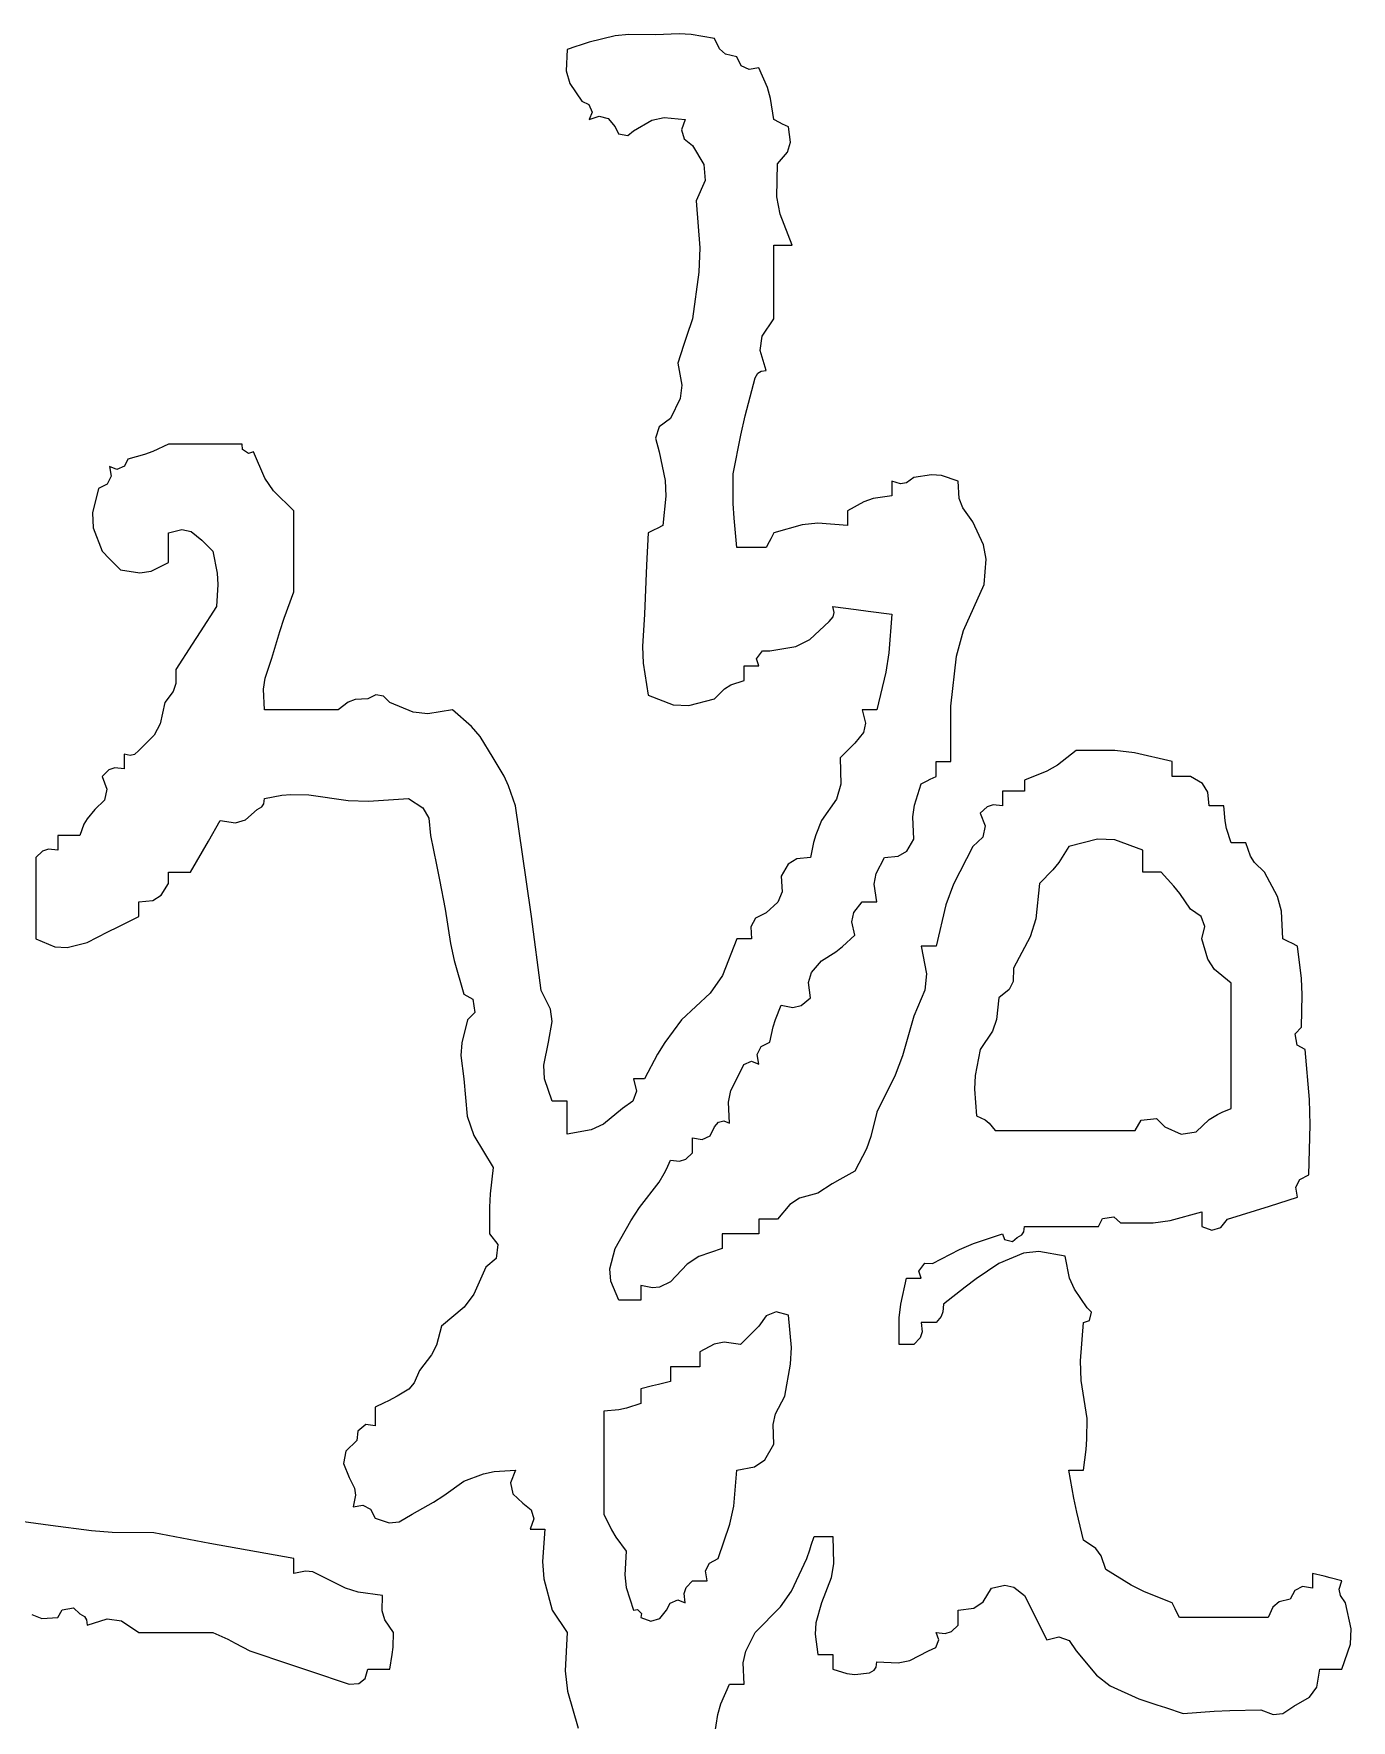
# Model space of a CAD drawing. Extents: x -737978 to 768813, y -372247 to 1140308.
# Drawn here: x -537894 to -537218, y -129879 to -129014 of the extents above; entities that cross this region are included whole.
import ezdxf

# ---------------------------------------------------------------- set-up
doc = ezdxf.new("R2010")
doc.units = 0
doc.header["$LTSCALE"] = 10
doc.header["$MEASUREMENT"] = 0
doc.layers.get('0').update_dxf_attribs({"linetype": 'CONTINUOUS'})

# ---------------------------------------------------------------- blocks, each defined once
blk = doc.blocks.new('黄履优')
for p, q in [((1.241932, 0.602629), (1.239932, 0.601962)), ((1.247807, 0.604022), (1.241932, 0.602629)), ((1.250897, 0.604366), (1.247807, 0.604022)), ((1.256935, 0.604296), (1.250897, 0.604366)), ((1.262275, 0.60452), (1.256935, 0.604296)), ((1.265001, 0.60435), (1.262275, 0.60452)), ((1.270271, 0.603462), (1.265001, 0.60435)), ((1.271333, 0.601085), (1.270271, 0.603462)), ((1.236931, 0.600962), (1.236727, 0.596112)), ((1.238931, 0.601629), (1.236931, 0.600962)), ((1.239932, 0.601962), (1.238931, 0.601629)), ((1.272742, 0.59991), (1.271333, 0.601085)), ((1.275272, 0.599295), (1.272742, 0.59991)), ((1.276289, 0.597302), (1.275272, 0.599295)), ((1.236727, 0.596112), (1.23753, 0.593303)), ((1.27807, 0.596412), (1.276289, 0.597302)), ((1.280274, 0.596794), (1.27807, 0.596412)), ((1.282217, 0.592346), (1.280274, 0.596794)), ((1.23753, 0.593303), (1.240265, 0.589293)), ((1.282907, 0.589929), (1.282217, 0.592346)), ((1.240265, 0.589293), (1.241892, 0.588534)), ((1.241892, 0.588534), (1.242587, 0.586797)), ((1.242587, 0.586797), (1.241932, 0.585125)), ((1.283608, 0.585125), (1.282907, 0.589929)), ((1.241932, 0.585125), (1.244223, 0.585928)), ((1.244223, 0.585928), (1.246246, 0.58535)), ((1.246246, 0.58535), (1.247767, 0.583458)), ((1.247767, 0.583458), (1.248542, 0.581945)), ((1.251934, 0.582624), (1.256057, 0.58503)), ((1.256057, 0.58503), (1.258856, 0.58563)), ((1.258856, 0.58563), (1.263603, 0.585125)), ((1.263603, 0.585125), (1.2628, 0.582834)), ((1.284941, 0.584458), (1.283608, 0.585125)), ((1.285608, 0.584125), (1.284941, 0.584458)), ((1.286942, 0.583458), (1.285608, 0.584125)), ((1.287417, 0.58001), (1.286942, 0.583458)), ((1.248542, 0.581945), (1.250637, 0.581526)), ((1.250637, 0.581526), (1.251934, 0.582624)), ((1.2628, 0.582834), (1.263379, 0.580811)), ((1.263379, 0.580811), (1.26527, 0.57929)), ((1.26527, 0.57929), (1.26786, 0.574999)), ((1.286736, 0.57774), (1.287417, 0.58001)), ((1.284441, 0.575123), (1.286736, 0.57774)), ((1.26786, 0.574999), (1.2681, 0.571385)), ((1.284343, 0.567668), (1.284441, 0.575123)), ((1.2681, 0.571385), (1.266104, 0.566788)), ((1.266104, 0.566788), (1.266893, 0.556143)), ((1.285059, 0.563728), (1.284343, 0.567668)), ((1.287775, 0.556786), (1.285059, 0.563728)), ((1.283608, 0.550118), (1.283608, 0.556786)), ((1.283608, 0.556786), (1.285275, 0.556786)), ((1.285275, 0.556786), (1.286108, 0.556786)), ((1.286108, 0.556786), (1.287775, 0.556786)), ((1.266893, 0.556143), (1.266722, 0.55069)), ((1.266722, 0.55069), (1.26527, 0.540115)), ((1.283608, 0.546783), (1.283608, 0.550118)), ((1.283608, 0.540115), (1.283608, 0.546783)), ((1.26527, 0.540115), (1.263937, 0.536115)), ((1.281016, 0.536176), (1.283608, 0.540115)), ((1.26327, 0.534114), (1.261936, 0.530113)), ((1.263937, 0.536115), (1.26327, 0.534114)), ((1.280556, 0.532953), (1.281016, 0.536176)), ((1.261936, 0.530113), (1.262877, 0.525156)), ((1.281941, 0.528446), (1.280556, 0.532953)), ((1.27717, 0.518177), (1.27944, 0.526779)), ((1.27944, 0.526779), (1.280047, 0.527817)), ((1.280047, 0.527817), (1.280749, 0.528285)), ((1.280749, 0.528285), (1.281941, 0.528446)), ((1.262476, 0.522148), (1.260269, 0.517611)), ((1.262877, 0.525156), (1.262476, 0.522148)), ((1.276168, 0.513835), (1.27717, 0.518177)), ((1.257757, 0.515689), (1.256912, 0.513154)), ((1.260269, 0.517611), (1.257757, 0.515689)), ((1.146912, 0.511776), (1.143354, 0.510172)), ((1.15358, 0.511776), (1.146912, 0.511776)), ((1.156914, 0.511776), (1.15358, 0.511776)), ((1.163582, 0.511776), (1.156914, 0.511776)), ((1.163608, 0.510574), (1.163582, 0.511776)), ((1.164963, 0.50967), (1.163608, 0.510574)), ((1.256912, 0.513154), (1.257769, 0.510109)), ((1.274439, 0.505108), (1.276168, 0.513835)), ((1.135247, 0.50612), (1.133576, 0.506775)), ((1.133576, 0.506775), (1.133958, 0.504571)), ((1.136984, 0.506815), (1.135247, 0.50612)), ((1.137743, 0.508442), (1.136984, 0.506815)), ((1.1415, 0.509498), (1.137743, 0.508442)), ((1.143354, 0.510172), (1.1415, 0.509498)), ((1.166082, 0.510109), (1.164963, 0.50967)), ((1.168632, 0.504159), (1.166082, 0.510109)), ((1.257769, 0.510109), (1.259094, 0.503565)), ((1.133958, 0.504571), (1.133067, 0.50279)), ((1.170609, 0.501284), (1.168632, 0.504159)), ((1.259094, 0.503565), (1.259268, 0.500082)), ((1.274482, 0.498432), (1.274439, 0.505108)), ((1.312219, 0.502847), (1.31028, 0.503441)), ((1.31028, 0.503441), (1.31028, 0.502107)), ((1.313639, 0.503084), (1.312219, 0.502847)), ((1.315281, 0.504274), (1.313639, 0.503084)), ((1.319245, 0.504913), (1.315281, 0.504274)), ((1.32148, 0.504726), (1.319245, 0.504913)), ((1.325283, 0.503441), (1.32148, 0.504726)), ((1.325525, 0.499546), (1.325283, 0.503441)), ((1.131075, 0.501774), (1.129707, 0.496263)), ((1.133067, 0.50279), (1.131075, 0.501774)), ((1.175251, 0.496773), (1.170609, 0.501284)), ((1.259268, 0.500082), (1.258602, 0.493439)), ((1.306106, 0.499504), (1.303979, 0.498795)), ((1.31028, 0.500107), (1.306106, 0.499504)), ((1.31028, 0.502107), (1.31028, 0.50144)), ((1.31028, 0.50144), (1.31028, 0.500107)), ((1.326301, 0.497413), (1.325525, 0.499546)), ((1.129707, 0.496263), (1.129904, 0.492916)), ((1.175251, 0.489438), (1.175251, 0.496773)), ((1.27465, 0.495085), (1.274482, 0.498432)), ((1.303979, 0.498795), (1.300278, 0.496773)), ((1.300278, 0.496773), (1.300278, 0.495439)), ((1.300278, 0.495439), (1.300278, 0.494772)), ((1.328617, 0.494272), (1.326301, 0.497413)), ((1.129904, 0.492916), (1.131909, 0.487604)), ((1.146912, 0.491772), (1.149893, 0.49252)), ((1.146912, 0.489105), (1.146912, 0.491772)), ((1.149893, 0.49252), (1.15203, 0.492046)), ((1.15203, 0.492046), (1.154413, 0.490105)), ((1.255268, 0.491772), (1.25488, 0.48444)), ((1.256602, 0.492439), (1.255268, 0.491772)), ((1.257269, 0.492772), (1.256602, 0.492439)), ((1.258602, 0.493439), (1.257269, 0.492772)), ((1.275272, 0.488438), (1.27465, 0.495085)), ((1.283608, 0.491772), (1.282941, 0.490438)), ((1.29005, 0.493618), (1.283608, 0.491772)), ((1.293598, 0.493973), (1.29005, 0.493618)), ((1.300278, 0.493439), (1.293598, 0.493973)), ((1.300278, 0.494772), (1.300278, 0.493439)), ((1.331023, 0.489044), (1.328617, 0.494272)), ((1.146912, 0.487771), (1.146912, 0.489105)), ((1.146912, 0.485104), (1.146912, 0.487771)), ((1.154413, 0.490105), (1.155414, 0.489105)), ((1.155414, 0.489105), (1.155914, 0.488604)), ((1.155914, 0.488604), (1.156914, 0.487604)), ((1.175251, 0.48577), (1.175251, 0.489438)), ((1.27794, 0.488438), (1.275272, 0.488438)), ((1.279273, 0.488438), (1.27794, 0.488438)), ((1.281941, 0.488438), (1.279273, 0.488438)), ((1.282607, 0.489771), (1.281941, 0.488438)), ((1.282941, 0.490438), (1.282607, 0.489771)), ((1.331589, 0.485839), (1.331023, 0.489044)), ((1.131909, 0.487604), (1.133576, 0.485937)), ((1.133576, 0.485937), (1.134409, 0.485104)), ((1.134409, 0.485104), (1.136076, 0.483437)), ((1.142993, 0.483136), (1.146912, 0.485104)), ((1.156914, 0.487604), (1.157906, 0.482691)), ((1.175251, 0.478436), (1.175251, 0.48577)), ((1.25488, 0.48444), (1.254714, 0.480772)), ((1.331118, 0.480103), (1.331589, 0.485839)), ((1.136076, 0.483437), (1.140405, 0.482738)), ((1.140405, 0.482738), (1.142993, 0.483136)), ((1.158079, 0.480103), (1.157747, 0.475102)), ((1.157906, 0.482691), (1.158079, 0.480103)), ((1.254714, 0.480772), (1.254435, 0.473434)), ((1.326493, 0.469678), (1.331118, 0.480103)), ((1.173065, 0.472499), (1.175251, 0.478436)), ((1.157747, 0.475102), (1.154079, 0.469434)), ((1.172063, 0.469493), (1.173065, 0.472499)), ((1.254435, 0.473434), (1.253987, 0.466106)), ((1.29611, 0.471767), (1.297018, 0.4728)), ((1.297259, 0.473764), (1.296944, 0.475102)), ((1.296944, 0.475102), (1.302278, 0.474435)), ((1.297018, 0.4728), (1.297259, 0.473764)), ((1.302278, 0.474435), (1.304945, 0.474101)), ((1.304945, 0.474101), (1.31028, 0.473434)), ((1.31028, 0.473434), (1.309597, 0.464691)), ((1.154079, 0.469434), (1.152245, 0.4666)), ((1.17025, 0.463432), (1.172063, 0.469493)), ((1.291761, 0.467686), (1.29611, 0.471767)), ((1.324924, 0.463926), (1.326493, 0.469678)), ((1.152245, 0.4666), (1.148579, 0.460932)), ((1.253987, 0.466106), (1.254157, 0.462355)), ((1.279755, 0.46335), (1.281108, 0.465154)), ((1.281108, 0.465154), (1.282774, 0.465099)), ((1.282774, 0.465099), (1.288649, 0.46613)), ((1.288649, 0.46613), (1.291761, 0.467686)), ((1.168758, 0.458959), (1.17025, 0.463432)), ((1.254157, 0.462355), (1.255268, 0.455097)), ((1.27694, 0.460432), (1.27694, 0.461765)), ((1.27694, 0.461765), (1.278273, 0.461765)), ((1.278273, 0.461765), (1.27894, 0.461765)), ((1.27894, 0.461765), (1.280274, 0.461765)), ((1.280274, 0.461765), (1.279755, 0.46335)), ((1.309597, 0.464691), (1.308922, 0.460308)), ((1.323616, 0.452597), (1.324924, 0.463926)), ((1.14858, 0.457769), (1.147977, 0.45596)), ((1.148579, 0.460932), (1.14858, 0.457769)), ((1.168403, 0.456475), (1.168758, 0.458959)), ((1.272466, 0.456517), (1.273953, 0.457446)), ((1.273953, 0.457446), (1.27694, 0.458431)), ((1.27694, 0.459765), (1.27694, 0.460432)), ((1.27694, 0.458431), (1.27694, 0.459765)), ((1.308922, 0.460308), (1.306946, 0.451763)), ((1.146078, 0.45343), (1.145055, 0.448615)), ((1.147977, 0.45596), (1.146078, 0.45343)), ((1.168583, 0.451763), (1.168403, 0.456475)), ((1.187489, 0.453528), (1.185253, 0.451763)), ((1.189076, 0.454124), (1.187489, 0.453528)), ((1.191921, 0.454264), (1.189076, 0.454124)), ((1.193747, 0.455148), (1.191921, 0.454264)), ((1.195483, 0.454858), (1.193747, 0.455148)), ((1.196922, 0.45343), (1.195483, 0.454858)), ((1.20221, 0.451282), (1.196922, 0.45343)), ((1.255268, 0.455097), (1.260879, 0.452943)), ((1.264456, 0.452744), (1.270271, 0.454264)), ((1.270271, 0.454264), (1.272466, 0.456517)), ((1.175251, 0.451763), (1.168583, 0.451763)), ((1.178585, 0.451763), (1.175251, 0.451763)), ((1.185253, 0.451763), (1.178585, 0.451763)), ((1.205451, 0.450901), (1.20221, 0.451282)), ((1.211092, 0.451763), (1.205451, 0.450901)), ((1.21536, 0.448018), (1.211092, 0.451763)), ((1.260879, 0.452943), (1.264456, 0.452744)), ((1.304945, 0.451763), (1.303612, 0.451763)), ((1.303612, 0.451763), (1.304361, 0.448782)), ((1.305612, 0.451763), (1.304945, 0.451763)), ((1.306946, 0.451763), (1.305612, 0.451763)), ((1.323616, 0.447596), (1.323616, 0.452597)), ((1.1437, 0.4461), (1.140244, 0.442595)), ((1.145055, 0.448615), (1.1437, 0.4461)), ((1.217274, 0.445756), (1.21536, 0.448018)), ((1.303886, 0.446645), (1.301945, 0.444262)), ((1.304361, 0.448782), (1.303886, 0.446645)), ((1.323616, 0.445095), (1.323616, 0.447596)), ((1.140244, 0.442595), (1.139211, 0.441687)), ((1.220261, 0.440928), (1.217274, 0.445756)), ((1.299944, 0.442261), (1.298611, 0.440928)), ((1.300611, 0.442928), (1.299944, 0.442261)), ((1.301945, 0.444262), (1.300611, 0.442928)), ((1.323616, 0.440094), (1.323616, 0.445095)), ((1.351956, 0.442595), (1.347693, 0.439318)), ((1.360682, 0.442621), (1.351956, 0.442595)), ((1.365136, 0.442107), (1.360682, 0.442621)), ((1.373627, 0.440094), (1.365136, 0.442107)), ((1.133442, 0.438208), (1.131909, 0.43676)), ((1.134814, 0.438665), (1.133442, 0.438208)), ((1.13691, 0.438427), (1.134814, 0.438665)), ((1.138248, 0.441446), (1.13691, 0.441761)), ((1.13691, 0.441761), (1.13691, 0.440427)), ((1.13691, 0.440427), (1.13691, 0.439761)), ((1.13691, 0.439761), (1.13691, 0.438427)), ((1.139211, 0.441687), (1.138248, 0.441446)), ((1.22271, 0.43683), (1.220261, 0.440928)), ((1.298611, 0.440928), (1.298761, 0.435022)), ((1.320282, 0.43876), (1.320282, 0.440094)), ((1.320282, 0.440094), (1.321616, 0.440094)), ((1.320282, 0.438094), (1.320282, 0.43876)), ((1.321616, 0.440094), (1.322283, 0.440094)), ((1.322283, 0.440094), (1.323616, 0.440094)), ((1.347693, 0.439318), (1.345273, 0.437935)), ((1.373627, 0.43876), (1.373627, 0.440094)), ((1.373627, 0.438094), (1.373627, 0.43876)), ((1.131909, 0.43676), (1.133, 0.433887)), ((1.223733, 0.434614), (1.22271, 0.43683)), ((1.225262, 0.430092), (1.223733, 0.434614)), ((1.298761, 0.435022), (1.297767, 0.431642)), ((1.315391, 0.430294), (1.316948, 0.435093)), ((1.316948, 0.435093), (1.318282, 0.43576)), ((1.318282, 0.43576), (1.318948, 0.436093)), ((1.318948, 0.436093), (1.320282, 0.43676)), ((1.320282, 0.43676), (1.320282, 0.438094)), ((1.345273, 0.437935), (1.340286, 0.435926)), ((1.340286, 0.435926), (1.340286, 0.434926)), ((1.340286, 0.434926), (1.340286, 0.434426)), ((1.340286, 0.434426), (1.340286, 0.433426)), ((1.373627, 0.43676), (1.373627, 0.438094)), ((1.375294, 0.43676), (1.373627, 0.43676)), ((1.376127, 0.43676), (1.375294, 0.43676)), ((1.377794, 0.43676), (1.376127, 0.43676)), ((1.380486, 0.435133), (1.377794, 0.43676)), ((1.381679, 0.433224), (1.380486, 0.435133)), ((1.132447, 0.431399), (1.130241, 0.429258)), ((1.133, 0.433887), (1.132447, 0.431399)), ((1.167954, 0.429865), (1.168422, 0.430568)), ((1.168422, 0.430568), (1.168583, 0.431759)), ((1.168583, 0.431759), (1.172527, 0.43251)), ((1.172527, 0.43251), (1.174571, 0.43268)), ((1.174571, 0.43268), (1.178585, 0.432592)), ((1.178585, 0.432592), (1.1875, 0.4313)), ((1.1875, 0.4313), (1.192104, 0.431129)), ((1.192104, 0.431129), (1.20109, 0.431759)), ((1.20109, 0.431759), (1.204335, 0.429617)), ((1.297767, 0.431642), (1.294443, 0.426758)), ((1.337286, 0.433426), (1.335285, 0.433426)), ((1.335285, 0.433426), (1.335285, 0.432092)), ((1.335285, 0.432092), (1.335285, 0.431426)), ((1.335285, 0.431426), (1.335285, 0.430092)), ((1.338286, 0.433426), (1.337286, 0.433426)), ((1.340286, 0.433426), (1.338286, 0.433426)), ((1.381962, 0.430092), (1.381679, 0.433224)), ((1.128508, 0.427204), (1.127798, 0.42596)), ((1.130241, 0.429258), (1.128508, 0.427204)), ((1.155914, 0.42209), (1.158581, 0.426758)), ((1.158581, 0.426758), (1.162029, 0.426283)), ((1.162029, 0.426283), (1.164299, 0.426963)), ((1.164299, 0.426963), (1.166916, 0.429258)), ((1.166916, 0.429258), (1.167954, 0.429865)), ((1.204335, 0.429617), (1.205729, 0.427295)), ((1.205729, 0.427295), (1.206091, 0.423424)), ((1.227713, 0.413439), (1.225262, 0.430092)), ((1.294443, 0.426758), (1.293094, 0.423549)), ((1.315036, 0.42763), (1.315391, 0.430294)), ((1.315281, 0.42259), (1.315036, 0.42763)), ((1.331818, 0.429872), (1.330284, 0.428425)), ((1.330284, 0.428425), (1.331376, 0.425551)), ((1.33319, 0.43033), (1.331818, 0.429872)), ((1.335285, 0.430092), (1.33319, 0.43033)), ((1.383296, 0.430092), (1.381962, 0.430092)), ((1.383962, 0.430092), (1.383296, 0.430092)), ((1.385296, 0.430092), (1.383962, 0.430092)), ((1.385564, 0.426702), (1.385296, 0.430092)), ((1.123907, 0.423424), (1.121906, 0.423424)), ((1.121906, 0.423424), (1.121906, 0.42209)), ((1.124907, 0.423424), (1.123907, 0.423424)), ((1.126907, 0.423424), (1.124907, 0.423424)), ((1.127798, 0.42596), (1.126907, 0.423424)), ((1.206091, 0.423424), (1.207425, 0.416756)), ((1.293094, 0.423549), (1.292582, 0.421844)), ((1.330823, 0.423064), (1.328617, 0.420923)), ((1.331376, 0.425551), (1.330823, 0.423064)), ((1.385907, 0.424989), (1.385564, 0.426702)), ((1.386963, 0.421757), (1.385907, 0.424989)), ((1.118439, 0.41987), (1.116905, 0.418423)), ((1.119811, 0.420328), (1.118439, 0.41987)), ((1.121906, 0.42009), (1.119811, 0.420328)), ((1.121906, 0.42209), (1.121906, 0.421423)), ((1.121906, 0.421423), (1.121906, 0.42009)), ((1.151913, 0.415089), (1.15458, 0.419756)), ((1.15458, 0.419756), (1.155914, 0.42209)), ((1.292582, 0.421844), (1.291943, 0.418423)), ((1.311746, 0.418706), (1.313654, 0.419898)), ((1.313654, 0.419898), (1.315281, 0.42259)), ((1.328617, 0.420923), (1.324238, 0.412381)), ((1.350289, 0.420923), (1.347994, 0.417323)), ((1.35675, 0.422605), (1.350289, 0.420923)), ((1.360697, 0.422407), (1.35675, 0.422605)), ((1.366959, 0.42009), (1.360697, 0.422407)), ((1.366959, 0.418089), (1.366959, 0.42009)), ((1.388297, 0.421757), (1.386963, 0.421757)), ((1.388963, 0.421757), (1.388297, 0.421757)), ((1.390297, 0.421757), (1.388963, 0.421757)), ((1.391283, 0.41877), (1.390297, 0.421757)), ((1.116905, 0.418423), (1.116905, 0.411088)), ((1.207425, 0.416756), (1.208091, 0.413422)), ((1.286902, 0.416947), (1.285275, 0.414255)), ((1.28881, 0.41814), (1.286902, 0.416947)), ((1.291943, 0.418423), (1.28881, 0.41814)), ((1.306728, 0.414831), (1.308613, 0.418423)), ((1.308613, 0.418423), (1.311746, 0.418706)), ((1.346629, 0.415617), (1.34362, 0.412588)), ((1.347994, 0.417323), (1.346629, 0.415617)), ((1.366959, 0.417089), (1.366959, 0.418089)), ((1.366959, 0.415089), (1.366959, 0.417089)), ((1.392212, 0.417284), (1.391283, 0.41877)), ((1.394465, 0.415089), (1.392212, 0.417284)), ((1.145285, 0.409896), (1.146912, 0.412588)), ((1.146912, 0.414088), (1.146912, 0.415089)), ((1.146912, 0.415089), (1.148912, 0.415089)), ((1.146912, 0.413588), (1.146912, 0.414088)), ((1.146912, 0.412588), (1.146912, 0.413588)), ((1.148912, 0.415089), (1.149912, 0.415089)), ((1.149912, 0.415089), (1.151913, 0.415089)), ((1.208091, 0.413422), (1.209425, 0.406754)), ((1.22888, 0.405103), (1.227713, 0.413439)), ((1.285275, 0.414255), (1.285492, 0.410671)), ((1.306328, 0.412429), (1.306728, 0.414831)), ((1.306946, 0.408421), (1.306328, 0.412429)), ((1.324238, 0.412381), (1.322524, 0.407752)), ((1.34362, 0.412588), (1.342824, 0.404612)), ((1.368626, 0.415089), (1.366959, 0.415089)), ((1.369459, 0.415089), (1.368626, 0.415089)), ((1.371126, 0.415089), (1.369459, 0.415089)), ((1.374034, 0.411962), (1.371126, 0.415089)), ((1.375382, 0.410277), (1.374034, 0.411962)), ((1.397426, 0.409609), (1.394465, 0.415089)), ((1.116905, 0.411088), (1.116905, 0.40742)), ((1.140244, 0.408421), (1.143376, 0.408703)), ((1.140244, 0.407087), (1.140244, 0.408421)), ((1.143376, 0.408703), (1.145285, 0.409896)), ((1.28457, 0.408366), (1.281941, 0.40592)), ((1.285492, 0.410671), (1.28457, 0.408366)), ((1.301743, 0.40598), (1.303612, 0.408421)), ((1.303612, 0.408421), (1.304945, 0.408421)), ((1.304945, 0.408421), (1.305612, 0.408421)), ((1.305612, 0.408421), (1.306946, 0.408421)), ((1.322524, 0.407752), (1.320282, 0.398418)), ((1.377794, 0.406754), (1.375382, 0.410277)), ((1.398343, 0.406307), (1.397426, 0.409609)), ((1.116905, 0.40742), (1.116905, 0.400085)), ((1.135553, 0.402799), (1.140244, 0.405087)), ((1.140244, 0.40642), (1.140244, 0.407087)), ((1.140244, 0.405087), (1.140244, 0.40642)), ((1.209425, 0.406754), (1.210628, 0.398999)), ((1.231096, 0.388416), (1.22888, 0.405103)), ((1.27954, 0.40471), (1.278431, 0.402768)), ((1.281941, 0.40592), (1.27954, 0.40471)), ((1.301286, 0.403921), (1.301743, 0.40598)), ((1.301945, 0.400919), (1.301286, 0.403921)), ((1.342824, 0.404612), (1.341568, 0.400485)), ((1.380135, 0.40513), (1.377794, 0.406754)), ((1.380991, 0.402848), (1.380135, 0.40513)), ((1.398632, 0.400085), (1.398343, 0.406307)), ((1.116905, 0.400085), (1.121223, 0.39828)), ((1.128574, 0.399252), (1.133219, 0.401631)), ((1.133219, 0.401631), (1.135553, 0.402799)), ((1.275272, 0.400085), (1.27205, 0.391813)), ((1.276606, 0.400085), (1.275272, 0.400085)), ((1.277273, 0.400085), (1.276606, 0.400085)), ((1.278607, 0.400085), (1.277273, 0.400085)), ((1.278431, 0.402768), (1.278607, 0.400085)), ((1.299171, 0.398319), (1.301945, 0.400919)), ((1.341568, 0.400485), (1.337786, 0.393417)), ((1.380295, 0.400085), (1.380991, 0.402848)), ((1.38164, 0.395469), (1.380295, 0.400085)), ((1.399966, 0.399419), (1.398632, 0.400085)), ((1.121223, 0.39828), (1.124044, 0.398078)), ((1.124044, 0.398078), (1.128574, 0.399252)), ((1.210628, 0.398999), (1.211468, 0.395137)), ((1.294443, 0.395084), (1.297646, 0.397133)), ((1.297646, 0.397133), (1.299171, 0.398319)), ((1.318282, 0.398418), (1.316948, 0.398418)), ((1.316948, 0.398418), (1.318104, 0.392154)), ((1.318948, 0.398418), (1.318282, 0.398418)), ((1.320282, 0.398418), (1.318948, 0.398418)), ((1.400633, 0.399085), (1.399966, 0.399419)), ((1.401966, 0.398418), (1.400633, 0.399085)), ((1.40285, 0.391129), (1.401966, 0.398418)), ((1.211468, 0.395137), (1.213593, 0.387583)), ((1.291467, 0.390198), (1.292148, 0.392467)), ((1.292148, 0.392467), (1.294443, 0.395084)), ((1.337786, 0.393417), (1.337708, 0.390436)), ((1.383219, 0.393101), (1.38164, 0.395469)), ((1.386963, 0.390083), (1.383219, 0.393101)), ((1.27205, 0.391813), (1.269293, 0.387769)), ((1.291943, 0.386749), (1.291467, 0.390198)), ((1.318104, 0.392154), (1.317716, 0.388468)), ((1.337708, 0.390436), (1.33679, 0.388601)), ((1.386963, 0.378748), (1.386963, 0.390083)), ((1.403018, 0.38742), (1.40285, 0.391129)), ((1.213593, 0.387583), (1.215661, 0.386451)), ((1.215661, 0.386451), (1.216095, 0.383414)), ((1.233174, 0.384184), (1.231096, 0.388416)), ((1.269293, 0.387769), (1.26277, 0.381748)), ((1.283984, 0.38185), (1.285275, 0.385082)), ((1.285275, 0.385082), (1.287972, 0.384553)), ((1.287972, 0.384553), (1.289811, 0.385013)), ((1.289811, 0.385013), (1.291943, 0.386749)), ((1.317716, 0.388468), (1.315281, 0.382582)), ((1.334452, 0.386749), (1.333949, 0.381818)), ((1.33679, 0.388601), (1.334452, 0.386749)), ((1.4028, 0.380081), (1.403018, 0.38742)), ((1.214426, 0.381748), (1.213131, 0.376563)), ((1.216095, 0.383414), (1.214426, 0.381748)), ((1.232763, 0.376747), (1.233573, 0.381392)), ((1.233573, 0.381392), (1.233174, 0.384184)), ((1.26277, 0.381748), (1.259045, 0.376679)), ((1.283476, 0.380156), (1.283984, 0.38185)), ((1.315281, 0.382582), (1.312728, 0.373652)), ((1.333949, 0.381818), (1.333019, 0.379214)), ((1.282774, 0.376747), (1.283476, 0.380156)), ((1.333019, 0.379214), (1.330284, 0.37508)), ((1.386963, 0.37308), (1.386963, 0.378748)), ((1.401418, 0.378596), (1.4028, 0.380081)), ((1.401845, 0.376037), (1.401418, 0.378596)), ((1.213131, 0.376563), (1.212954, 0.373719)), ((1.212954, 0.373719), (1.213593, 0.368412)), ((1.231661, 0.371517), (1.232763, 0.376747)), ((1.257359, 0.373982), (1.254435, 0.368412)), ((1.259045, 0.376679), (1.257359, 0.373982)), ((1.279891, 0.37395), (1.280782, 0.375731)), ((1.280274, 0.371746), (1.279891, 0.37395)), ((1.280782, 0.375731), (1.282774, 0.376747)), ((1.312728, 0.373652), (1.311034, 0.36925)), ((1.330284, 0.37508), (1.329151, 0.369177)), ((1.403633, 0.37508), (1.401845, 0.376037)), ((1.404642, 0.363784), (1.403633, 0.37508)), ((1.231852, 0.368463), (1.231661, 0.371517)), ((1.273949, 0.365821), (1.276106, 0.370079)), ((1.276106, 0.370079), (1.276865, 0.371706)), ((1.276865, 0.371706), (1.278602, 0.372401)), ((1.278602, 0.372401), (1.280274, 0.371746)), ((1.386963, 0.361744), (1.386963, 0.37308)), ((1.213593, 0.368412), (1.214407, 0.360017)), ((1.233597, 0.363411), (1.231852, 0.368463)), ((1.252934, 0.368412), (1.251934, 0.368412)), ((1.251934, 0.368412), (1.25263, 0.36565)), ((1.253434, 0.368412), (1.252934, 0.368412)), ((1.254435, 0.368412), (1.253434, 0.368412)), ((1.273383, 0.363178), (1.273949, 0.365821)), ((1.311034, 0.36925), (1.306946, 0.36091)), ((1.329151, 0.369177), (1.328978, 0.366069)), ((1.328978, 0.366069), (1.329451, 0.360077)), ((1.234931, 0.363411), (1.233597, 0.363411)), ((1.235597, 0.363411), (1.234931, 0.363411)), ((1.236931, 0.363411), (1.235597, 0.363411)), ((1.236931, 0.36041), (1.236931, 0.363411)), ((1.251774, 0.363368), (1.249434, 0.361744)), ((1.25263, 0.36565), (1.251774, 0.363368)), ((1.273605, 0.35841), (1.273383, 0.363178)), ((1.40481, 0.358076), (1.404642, 0.363784)), ((1.214407, 0.360017), (1.215875, 0.355613)), ((1.236931, 0.35891), (1.236931, 0.36041)), ((1.236931, 0.355909), (1.236931, 0.35891)), ((1.245192, 0.358213), (1.242362, 0.356892)), ((1.249434, 0.361744), (1.245192, 0.358213)), ((1.270271, 0.357576), (1.271147, 0.358636)), ((1.271147, 0.358636), (1.272334, 0.358933)), ((1.272334, 0.358933), (1.273605, 0.35841)), ((1.306946, 0.36091), (1.305587, 0.355378)), ((1.329451, 0.360077), (1.331387, 0.359178)), ((1.331387, 0.359178), (1.332316, 0.358434)), ((1.332316, 0.358434), (1.333618, 0.356743)), ((1.365292, 0.356743), (1.366632, 0.359073)), ((1.366632, 0.359073), (1.370087, 0.359505)), ((1.370087, 0.359505), (1.37196, 0.357576)), ((1.379013, 0.356458), (1.381962, 0.359243)), ((1.381962, 0.359243), (1.383884, 0.360388)), ((1.383884, 0.360388), (1.384895, 0.360893)), ((1.384895, 0.360893), (1.386963, 0.361744)), ((1.215875, 0.355613), (1.220261, 0.348408)), ((1.242362, 0.356892), (1.236931, 0.355909)), ((1.26527, 0.353742), (1.26527, 0.355076)), ((1.26527, 0.355076), (1.267474, 0.354693)), ((1.267474, 0.354693), (1.269255, 0.355584)), ((1.269255, 0.355584), (1.270271, 0.357576)), ((1.305587, 0.355378), (1.304559, 0.352636)), ((1.333618, 0.356743), (1.346288, 0.356743)), ((1.346288, 0.356743), (1.352622, 0.356743)), ((1.352622, 0.356743), (1.365292, 0.356743)), ((1.37196, 0.357576), (1.375652, 0.355898)), ((1.375652, 0.355898), (1.379013, 0.356458)), ((1.404467, 0.346741), (1.40481, 0.358076)), ((1.263737, 0.350294), (1.26527, 0.351742)), ((1.26527, 0.353075), (1.26527, 0.353742)), ((1.26527, 0.351742), (1.26527, 0.353075)), ((1.304559, 0.352636), (1.301945, 0.347574)), ((1.220261, 0.348408), (1.219556, 0.342439)), ((1.257769, 0.345074), (1.258885, 0.347012)), ((1.258885, 0.347012), (1.259389, 0.348019)), ((1.259389, 0.348019), (1.260269, 0.350075)), ((1.260269, 0.350075), (1.262364, 0.349837)), ((1.262364, 0.349837), (1.263737, 0.350294)), ((1.301945, 0.347574), (1.298523, 0.345728)), ((1.402474, 0.345725), (1.404467, 0.346741)), ((1.253333, 0.339386), (1.257769, 0.345074)), ((1.296849, 0.344723), (1.29361, 0.342573)), ((1.298523, 0.345728), (1.296849, 0.344723)), ((1.401584, 0.343943), (1.402474, 0.345725)), ((1.401966, 0.34174), (1.401584, 0.343943)), ((1.219556, 0.342439), (1.219388, 0.339415)), ((1.219388, 0.339415), (1.219427, 0.333405)), ((1.25131, 0.336353), (1.253333, 0.339386)), ((1.28724, 0.340065), (1.284441, 0.336739)), ((1.289411, 0.341447), (1.28724, 0.340065)), ((1.29361, 0.342573), (1.289411, 0.341447)), ((1.392476, 0.338701), (1.395644, 0.339701)), ((1.395644, 0.339701), (1.401966, 0.34174)), ((1.247767, 0.330071), (1.25131, 0.336353)), ((1.281941, 0.336739), (1.280274, 0.336739)), ((1.280274, 0.336739), (1.280274, 0.335405)), ((1.280274, 0.335405), (1.280274, 0.334738)), ((1.282774, 0.336739), (1.281941, 0.336739)), ((1.284441, 0.336739), (1.282774, 0.336739)), ((1.356957, 0.335072), (1.357913, 0.33686)), ((1.357913, 0.33686), (1.360473, 0.337286)), ((1.360473, 0.337286), (1.361958, 0.335905)), ((1.361958, 0.335905), (1.36936, 0.335912)), ((1.36936, 0.335912), (1.373161, 0.33643)), ((1.373161, 0.33643), (1.380295, 0.338406)), ((1.380295, 0.338406), (1.380295, 0.337072)), ((1.380295, 0.337072), (1.380295, 0.336405)), ((1.380295, 0.336405), (1.380295, 0.335072)), ((1.384609, 0.334847), (1.38613, 0.336739)), ((1.38613, 0.336739), (1.392476, 0.338701)), ((1.219427, 0.333405), (1.221278, 0.331019)), ((1.275272, 0.333405), (1.271938, 0.333405)), ((1.271938, 0.333405), (1.271938, 0.332071)), ((1.271938, 0.332071), (1.271938, 0.331404)), ((1.27694, 0.333405), (1.275272, 0.333405)), ((1.280274, 0.333405), (1.27694, 0.333405)), ((1.280274, 0.334738), (1.280274, 0.333405)), ((1.328767, 0.331223), (1.335285, 0.333405)), ((1.335285, 0.333405), (1.335762, 0.332115)), ((1.335762, 0.332115), (1.337592, 0.331658)), ((1.337592, 0.331658), (1.338619, 0.332571)), ((1.338619, 0.332571), (1.339657, 0.333178)), ((1.339657, 0.333178), (1.340126, 0.33388)), ((1.340126, 0.33388), (1.340286, 0.335072)), ((1.340286, 0.335072), (1.346954, 0.335072)), ((1.346954, 0.335072), (1.350289, 0.335072)), ((1.350289, 0.335072), (1.356957, 0.335072)), ((1.380295, 0.335072), (1.382586, 0.334269)), ((1.382586, 0.334269), (1.384609, 0.334847)), ((1.220923, 0.327824), (1.218594, 0.325903)), ((1.221278, 0.331019), (1.220923, 0.327824)), ((1.246593, 0.325541), (1.247767, 0.330071)), ((1.26669, 0.32827), (1.264087, 0.326596)), ((1.271938, 0.330071), (1.26669, 0.32827)), ((1.271938, 0.331404), (1.271938, 0.330071)), ((1.319449, 0.326736), (1.325564, 0.329874)), ((1.325564, 0.329874), (1.328767, 0.331223)), ((1.340018, 0.329078), (1.334452, 0.326736)), ((1.343511, 0.329466), (1.340018, 0.329078)), ((1.349455, 0.328404), (1.343511, 0.329466)), ((1.350444, 0.323422), (1.349455, 0.328404)), ((1.218594, 0.325903), (1.215876, 0.319814)), ((1.246795, 0.322719), (1.246593, 0.325541)), ((1.264087, 0.326596), (1.260269, 0.322569)), ((1.316429, 0.324987), (1.317782, 0.326791)), ((1.316948, 0.323402), (1.316429, 0.324987)), ((1.317782, 0.326791), (1.319449, 0.326736)), ((1.334452, 0.326736), (1.329337, 0.323229)), ((1.2486, 0.318401), (1.246795, 0.322719)), ((1.256236, 0.321205), (1.253601, 0.321735)), ((1.253601, 0.321735), (1.253601, 0.320402)), ((1.253601, 0.320402), (1.253601, 0.319735)), ((1.257846, 0.321406), (1.256236, 0.321205)), ((1.260269, 0.322569), (1.257846, 0.321406)), ((1.312313, 0.317506), (1.313614, 0.323402)), ((1.313614, 0.323402), (1.314948, 0.323402)), ((1.314948, 0.323402), (1.315614, 0.323402)), ((1.315614, 0.323402), (1.316948, 0.323402)), ((1.326832, 0.321391), (1.321949, 0.317568)), ((1.329337, 0.323229), (1.326832, 0.321391)), ((1.351531, 0.320885), (1.350444, 0.323422)), ((1.354456, 0.316734), (1.351531, 0.320885)), ((1.213676, 0.31688), (1.208592, 0.312567)), ((1.215876, 0.319814), (1.213676, 0.31688)), ((1.250601, 0.318401), (1.2486, 0.318401)), ((1.251601, 0.318401), (1.250601, 0.318401)), ((1.253601, 0.318401), (1.251601, 0.318401)), ((1.253601, 0.319735), (1.253601, 0.318401)), ((1.311972, 0.314437), (1.312313, 0.317506)), ((1.321949, 0.317568), (1.321833, 0.315776)), ((1.355369, 0.315707), (1.354456, 0.316734)), ((1.208592, 0.312567), (1.207411, 0.308252)), ((1.280274, 0.312567), (1.278607, 0.3109)), ((1.281897, 0.314907), (1.280274, 0.312567)), ((1.284179, 0.315763), (1.281897, 0.314907)), ((1.286942, 0.315067), (1.284179, 0.315763)), ((1.287601, 0.307755), (1.286942, 0.315067)), ((1.311947, 0.308399), (1.311972, 0.314437)), ((1.318282, 0.3134), (1.316948, 0.3134)), ((1.316948, 0.3134), (1.317186, 0.311305)), ((1.318948, 0.3134), (1.318282, 0.3134)), ((1.320282, 0.3134), (1.318948, 0.3134)), ((1.321434, 0.314778), (1.320282, 0.3134)), ((1.321833, 0.315776), (1.321434, 0.314778)), ((1.35293, 0.304753), (1.353623, 0.3134)), ((1.353623, 0.3134), (1.354912, 0.313877)), ((1.354912, 0.313877), (1.355369, 0.315707)), ((1.272417, 0.308934), (1.270202, 0.308531)), ((1.276106, 0.308399), (1.272417, 0.308934)), ((1.277773, 0.310066), (1.276106, 0.308399)), ((1.278607, 0.3109), (1.277773, 0.310066)), ((1.316729, 0.309933), (1.315281, 0.308399)), ((1.317186, 0.311305), (1.316729, 0.309933)), ((1.206334, 0.306097), (1.203591, 0.302565)), ((1.207411, 0.308252), (1.206334, 0.306097)), ((1.270202, 0.308531), (1.266937, 0.306732)), ((1.266937, 0.306732), (1.266937, 0.305399)), ((1.266937, 0.305399), (1.266937, 0.304732)), ((1.287428, 0.303953), (1.287601, 0.307755)), ((1.313281, 0.308399), (1.311947, 0.308399)), ((1.313947, 0.308399), (1.313281, 0.308399)), ((1.315281, 0.308399), (1.313947, 0.308399)), ((1.203591, 0.302565), (1.202414, 0.299725)), ((1.262937, 0.303398), (1.260269, 0.303398)), ((1.260269, 0.303398), (1.260269, 0.302065)), ((1.260269, 0.302065), (1.260269, 0.301398)), ((1.260269, 0.301398), (1.260269, 0.300064)), ((1.26427, 0.303398), (1.262937, 0.303398)), ((1.266937, 0.303398), (1.26427, 0.303398)), ((1.266937, 0.304732), (1.266937, 0.303398)), ((1.286108, 0.29673), (1.287428, 0.303953)), ((1.353101, 0.300297), (1.35293, 0.304753)), ((1.201216, 0.298327), (1.198589, 0.29673)), ((1.202414, 0.299725), (1.201216, 0.298327)), ((1.256268, 0.299064), (1.253601, 0.298397)), ((1.253601, 0.298397), (1.253601, 0.297063)), ((1.257602, 0.299397), (1.256268, 0.299064)), ((1.260269, 0.300064), (1.257602, 0.299397)), ((1.354456, 0.291729), (1.353101, 0.300297)), ((1.195589, 0.29523), (1.193588, 0.29423)), ((1.193588, 0.29423), (1.193588, 0.292563)), ((1.196589, 0.29573), (1.195589, 0.29523)), ((1.198589, 0.29673), (1.196589, 0.29573)), ((1.248656, 0.293664), (1.245266, 0.293396)), ((1.245266, 0.293396), (1.245266, 0.284061)), ((1.250369, 0.294007), (1.248656, 0.293664)), ((1.253601, 0.295063), (1.250369, 0.294007)), ((1.253601, 0.297063), (1.253601, 0.296397)), ((1.253601, 0.296397), (1.253601, 0.295063)), ((1.28405, 0.292787), (1.286108, 0.29673)), ((1.191468, 0.290313), (1.189641, 0.288851)), ((1.193588, 0.290062), (1.191468, 0.290313)), ((1.193588, 0.292563), (1.193588, 0.291729)), ((1.193588, 0.291729), (1.193588, 0.290062)), ((1.283485, 0.290341), (1.28405, 0.292787)), ((1.283608, 0.285894), (1.283485, 0.290341)), ((1.354344, 0.287051), (1.354456, 0.291729)), ((1.189421, 0.286728), (1.186989, 0.284351)), ((1.189641, 0.288851), (1.189421, 0.286728)), ((1.281589, 0.282361), (1.283608, 0.285894)), ((1.354176, 0.284707), (1.354344, 0.287051)), ((1.186989, 0.284351), (1.186424, 0.281522)), ((1.245266, 0.284061), (1.245266, 0.279393)), ((1.279284, 0.280748), (1.281589, 0.282361)), ((1.353623, 0.28006), (1.354176, 0.284707)), ((1.186424, 0.281522), (1.187754, 0.278393)), ((1.187754, 0.278393), (1.188917, 0.275969)), ((1.213593, 0.277559), (1.21806, 0.27924)), ((1.21806, 0.27924), (1.220497, 0.279763)), ((1.220497, 0.279763), (1.225262, 0.28006)), ((1.225262, 0.28006), (1.22417, 0.277186)), ((1.245266, 0.279393), (1.245266, 0.270058)), ((1.274575, 0.271916), (1.275272, 0.28006)), ((1.275272, 0.28006), (1.279284, 0.280748)), ((1.351428, 0.273687), (1.350289, 0.28006)), ((1.350289, 0.28006), (1.351622, 0.28006)), ((1.351622, 0.28006), (1.352289, 0.28006)), ((1.352289, 0.28006), (1.353623, 0.28006)), ((1.189118, 0.27436), (1.188587, 0.271725)), ((1.188917, 0.275969), (1.189118, 0.27436)), ((1.209111, 0.274288), (1.213593, 0.277559)), ((1.22417, 0.277186), (1.224723, 0.274699)), ((1.224723, 0.274699), (1.226929, 0.272558)), ((1.188587, 0.271725), (1.190791, 0.272107)), ((1.190791, 0.272107), (1.192572, 0.271217)), ((1.192572, 0.271217), (1.193588, 0.269224)), ((1.201923, 0.270058), (1.206761, 0.272777)), ((1.206761, 0.272777), (1.209111, 0.274288)), ((1.226929, 0.272558), (1.228821, 0.271038)), ((1.228821, 0.271038), (1.229399, 0.269014)), ((1.273717, 0.2678), (1.274575, 0.271916)), ((1.352096, 0.270514), (1.351428, 0.273687)), ((1.353623, 0.264223), (1.352096, 0.270514)), ((1.120239, 0.267557), (1.110325, 0.26892)), ((1.129516, 0.266318), (1.120239, 0.267557)), ((1.193588, 0.269224), (1.196755, 0.268129)), ((1.196755, 0.268129), (1.199036, 0.268357)), ((1.199036, 0.268357), (1.201923, 0.270058)), ((1.229399, 0.269014), (1.228596, 0.266724)), ((1.228596, 0.266724), (1.229929, 0.266724)), ((1.229929, 0.266724), (1.230596, 0.266724)), ((1.230596, 0.266724), (1.23193, 0.266724)), ((1.23193, 0.266724), (1.231365, 0.25938)), ((1.245266, 0.270058), (1.246961, 0.266558)), ((1.271105, 0.260056), (1.273717, 0.2678)), ((1.134219, 0.265982), (1.129516, 0.266318)), ((1.143578, 0.26589), (1.134219, 0.265982)), ((1.156231, 0.263472), (1.143578, 0.26589)), ((1.162566, 0.262304), (1.156231, 0.263472)), ((1.246961, 0.266558), (1.247977, 0.264865)), ((1.247977, 0.264865), (1.250267, 0.261723)), ((1.291776, 0.262056), (1.292109, 0.263056)), ((1.292109, 0.263056), (1.292776, 0.265057)), ((1.292776, 0.265057), (1.294443, 0.265057)), ((1.294443, 0.265057), (1.295277, 0.265057)), ((1.295277, 0.265057), (1.296944, 0.265057)), ((1.296944, 0.265057), (1.297132, 0.258975)), ((1.35636, 0.262321), (1.353623, 0.264223)), ((1.175251, 0.260056), (1.162566, 0.262304)), ((1.175251, 0.258722), (1.175251, 0.260056)), ((1.231365, 0.25938), (1.231717, 0.255508)), ((1.250267, 0.261723), (1.24996, 0.256355)), ((1.269113, 0.259039), (1.271105, 0.260056)), ((1.287603, 0.25271), (1.291109, 0.260056)), ((1.291109, 0.260056), (1.291776, 0.262056)), ((1.357564, 0.260716), (1.35636, 0.262321)), ((1.358624, 0.257555), (1.357564, 0.260716)), ((1.175251, 0.258055), (1.175251, 0.258722)), ((1.175251, 0.256722), (1.175251, 0.258055)), ((1.177886, 0.257252), (1.175251, 0.256722)), ((1.179496, 0.257051), (1.177886, 0.257252)), ((1.181919, 0.255888), (1.179496, 0.257051)), ((1.186903, 0.253358), (1.181919, 0.255888)), ((1.231717, 0.255508), (1.233597, 0.248386)), ((1.24996, 0.256355), (1.250315, 0.253513)), ((1.268222, 0.257258), (1.269113, 0.259039)), ((1.268604, 0.255054), (1.268222, 0.257258)), ((1.296593, 0.255745), (1.294443, 0.250053)), ((1.297132, 0.258975), (1.296593, 0.255745)), ((1.364335, 0.254033), (1.358624, 0.257555)), ((1.407968, 0.256055), (1.4053, 0.256722)), ((1.4053, 0.256722), (1.4053, 0.255388)), ((1.4053, 0.255388), (1.4053, 0.254721)), ((1.409301, 0.255721), (1.407968, 0.256055)), ((1.411968, 0.255054), (1.409301, 0.255721)), ((1.189718, 0.252478), (1.186903, 0.253358)), ((1.195255, 0.25172), (1.189718, 0.252478)), ((1.195191, 0.24824), (1.195255, 0.25172)), ((1.250315, 0.253513), (1.251934, 0.248386)), ((1.263365, 0.252149), (1.263823, 0.253521)), ((1.263603, 0.250053), (1.263365, 0.252149)), ((1.263823, 0.253521), (1.26527, 0.255054)), ((1.26527, 0.255054), (1.266604, 0.255054)), ((1.266604, 0.255054), (1.267271, 0.255054)), ((1.267271, 0.255054), (1.268604, 0.255054)), ((1.285142, 0.249194), (1.287603, 0.25271)), ((1.330965, 0.250274), (1.332785, 0.253387)), ((1.332785, 0.253387), (1.335787, 0.254046)), ((1.335787, 0.254046), (1.337846, 0.253589)), ((1.337846, 0.253589), (1.340286, 0.25172)), ((1.340286, 0.25172), (1.342287, 0.24772)), ((1.367383, 0.252509), (1.364335, 0.254033)), ((1.373627, 0.250053), (1.367383, 0.252509)), ((1.401315, 0.252879), (1.400299, 0.250887)), ((1.403097, 0.25377), (1.401315, 0.252879)), ((1.4053, 0.253387), (1.403097, 0.25377)), ((1.4053, 0.254721), (1.4053, 0.253387)), ((1.411375, 0.253115), (1.411968, 0.255054)), ((1.411611, 0.251695), (1.411375, 0.253115)), ((1.412802, 0.250053), (1.411611, 0.251695)), ((1.121906, 0.246719), (1.122863, 0.248508)), ((1.122863, 0.248508), (1.125423, 0.248934)), ((1.125423, 0.248934), (1.126907, 0.247553)), ((1.195786, 0.246255), (1.195191, 0.24824)), ((1.233597, 0.248386), (1.234931, 0.246386)), ((1.251934, 0.248386), (1.252864, 0.248544)), ((1.252864, 0.248544), (1.253759, 0.247649)), ((1.253759, 0.247649), (1.253601, 0.246719)), ((1.257915, 0.246495), (1.259436, 0.248386)), ((1.259436, 0.248386), (1.260195, 0.250014)), ((1.260195, 0.250014), (1.261932, 0.250708)), ((1.261932, 0.250708), (1.263603, 0.250053)), ((1.27944, 0.243385), (1.285142, 0.249194)), ((1.294443, 0.250053), (1.293139, 0.245559)), ((1.325283, 0.248386), (1.328857, 0.248869)), ((1.325283, 0.247053), (1.325283, 0.248386)), ((1.328857, 0.248869), (1.330965, 0.250274)), ((1.342287, 0.24772), (1.343287, 0.245719)), ((1.374294, 0.24872), (1.373627, 0.250053)), ((1.374627, 0.248053), (1.374294, 0.24872)), ((1.375294, 0.246719), (1.374627, 0.248053)), ((1.39636, 0.249097), (1.395298, 0.246719)), ((1.397769, 0.250271), (1.39636, 0.249097)), ((1.400299, 0.250887), (1.397769, 0.250271)), ((1.414074, 0.244179), (1.412802, 0.250053)), ((1.116025, 0.247432), (1.118321, 0.246513)), ((1.118321, 0.246513), (1.121906, 0.246719)), ((1.126907, 0.247553), (1.127945, 0.246946)), ((1.127945, 0.246946), (1.128414, 0.246244)), ((1.128414, 0.246244), (1.128574, 0.245052)), ((1.128574, 0.245052), (1.133082, 0.246437)), ((1.133082, 0.246437), (1.136305, 0.245977)), ((1.136305, 0.245977), (1.140244, 0.243385)), ((1.197756, 0.243385), (1.195786, 0.246255)), ((1.234931, 0.246386), (1.235597, 0.245386)), ((1.235597, 0.245386), (1.236931, 0.243385)), ((1.253601, 0.246719), (1.255892, 0.245917)), ((1.255892, 0.245917), (1.257915, 0.246495)), ((1.293139, 0.245559), (1.292958, 0.243018)), ((1.32375, 0.243605), (1.325283, 0.245052)), ((1.325283, 0.246386), (1.325283, 0.247053)), ((1.325283, 0.245052), (1.325283, 0.246386)), ((1.343287, 0.245719), (1.345287, 0.241718)), ((1.383296, 0.246719), (1.375294, 0.246719)), ((1.387296, 0.246719), (1.383296, 0.246719)), ((1.395298, 0.246719), (1.387296, 0.246719)), ((1.413884, 0.240747), (1.414074, 0.244179)), ((1.140244, 0.243385), (1.146912, 0.243385)), ((1.146912, 0.243385), (1.150246, 0.243385)), ((1.150246, 0.243385), (1.156914, 0.243385)), ((1.156914, 0.243385), (1.160297, 0.241821)), ((1.160297, 0.241821), (1.161967, 0.240986)), ((1.161967, 0.240986), (1.165249, 0.239218)), ((1.197459, 0.238358), (1.197627, 0.240037)), ((1.197627, 0.240037), (1.197756, 0.243385)), ((1.236931, 0.243385), (1.23649, 0.23467)), ((1.277283, 0.239127), (1.27944, 0.243385)), ((1.292958, 0.243018), (1.29361, 0.238384)), ((1.320242, 0.239977), (1.320937, 0.241714)), ((1.320937, 0.241714), (1.320282, 0.243385)), ((1.320282, 0.243385), (1.322377, 0.243147)), ((1.322377, 0.243147), (1.32375, 0.243605)), ((1.345287, 0.241718), (1.34805, 0.242414)), ((1.34805, 0.242414), (1.350332, 0.241558)), ((1.350332, 0.241558), (1.351956, 0.239218)), ((1.411968, 0.23505), (1.413884, 0.240747)), ((1.165249, 0.239218), (1.174251, 0.236217)), ((1.174251, 0.236217), (1.178752, 0.234717)), ((1.196922, 0.23505), (1.197459, 0.238358)), ((1.276717, 0.236485), (1.277283, 0.239127)), ((1.27694, 0.231716), (1.276717, 0.236485)), ((1.29361, 0.238384), (1.294943, 0.238384)), ((1.294943, 0.238384), (1.29561, 0.238384)), ((1.29561, 0.238384), (1.296944, 0.238384)), ((1.296944, 0.238384), (1.296944, 0.237051)), ((1.296944, 0.237051), (1.296944, 0.236384)), ((1.296944, 0.236384), (1.296944, 0.23505)), ((1.306785, 0.235526), (1.306946, 0.236717)), ((1.306946, 0.236717), (1.311714, 0.236494)), ((1.311714, 0.236494), (1.314357, 0.237061)), ((1.314357, 0.237061), (1.318615, 0.239218)), ((1.318615, 0.239218), (1.320242, 0.239977)), ((1.351956, 0.239218), (1.356511, 0.233727)), ((1.178752, 0.234717), (1.187754, 0.231716)), ((1.189885, 0.231848), (1.191325, 0.233)), ((1.191325, 0.233), (1.191921, 0.23505)), ((1.191921, 0.23505), (1.193922, 0.23505)), ((1.193922, 0.23505), (1.194922, 0.23505)), ((1.194922, 0.23505), (1.196922, 0.23505)), ((1.23649, 0.23467), (1.237017, 0.230099)), ((1.296944, 0.23505), (1.30015, 0.234076)), ((1.30015, 0.234076), (1.301944, 0.233896)), ((1.301944, 0.233896), (1.305279, 0.234217)), ((1.305279, 0.234217), (1.306317, 0.234823)), ((1.306317, 0.234823), (1.306785, 0.235526)), ((1.356511, 0.233727), (1.359632, 0.23134)), ((1.40628, 0.231039), (1.406967, 0.23505)), ((1.406967, 0.23505), (1.408968, 0.23505)), ((1.408968, 0.23505), (1.409968, 0.23505)), ((1.409968, 0.23505), (1.411968, 0.23505)), ((1.187754, 0.231716), (1.189885, 0.231848)), ((1.237017, 0.230099), (1.239431, 0.221714)), ((1.271662, 0.227268), (1.273605, 0.231716)), ((1.273605, 0.231716), (1.274939, 0.231716)), ((1.274939, 0.231716), (1.275606, 0.231716)), ((1.275606, 0.231716), (1.27694, 0.231716)), ((1.359632, 0.23134), (1.366125, 0.228382)), ((1.401133, 0.226715), (1.404666, 0.228734)), ((1.404666, 0.228734), (1.40628, 0.231039)), ((1.270271, 0.220047), (1.270972, 0.224851)), ((1.270972, 0.224851), (1.271662, 0.227268)), ((1.366125, 0.228382), (1.370126, 0.227049)), ((1.370126, 0.227049), (1.372127, 0.226382)), ((1.372127, 0.226382), (1.376127, 0.225048)), ((1.376127, 0.225048), (1.383116, 0.225593)), ((1.383116, 0.225593), (1.386623, 0.22576)), ((1.386623, 0.22576), (1.393631, 0.225882)), ((1.393631, 0.225882), (1.396457, 0.224818)), ((1.396457, 0.224818), (1.39861, 0.225057)), ((1.39861, 0.225057), (1.401133, 0.226715))]:
    blk.add_line(p, q)
blk = doc.blocks.new('TQ1')
at = {"xscale": 1056, "yscale": 1056, "zscale": 1056}
blk.add_blockref('黄履优', (-45670.41, -405422.44), dxfattribs=at)

msp = doc.modelspace()

# ---------------------------------------------------------------- block references
at = {"xscale": 2.15028113370122, "yscale": 2.15028113370122, "zscale": 2.15028113370122}
msp.add_blockref('TQ1', (-442225.05, 741385.6), dxfattribs=at)

doc.saveas('drawing.dxf')
